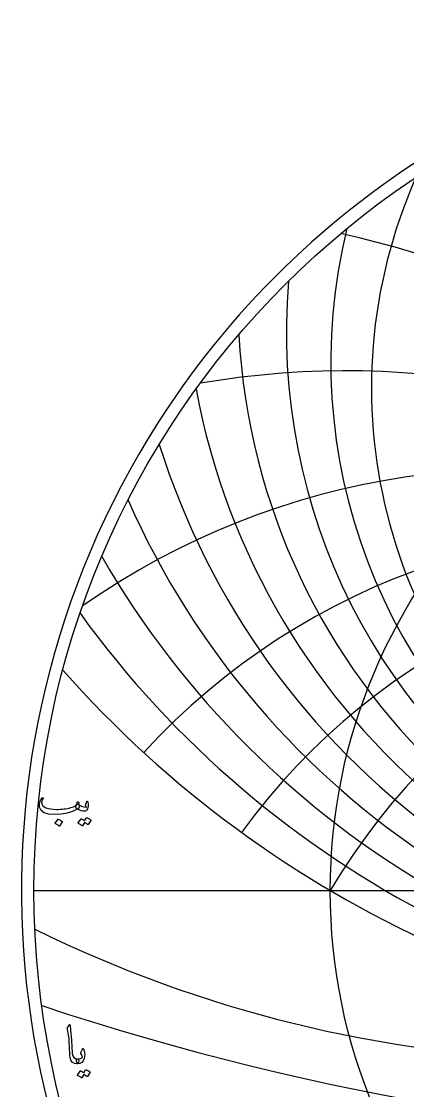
# Model space of a CAD drawing. Header units: millimetres. Extents: x -75 to 75, y -75 to 77.
# Drawn here: x -75.3 to -41.9, y -17.3 to 75.3 of the extents above; entities that cross this region are included whole.
import ezdxf

# ---------------------------------------------------------------- set-up
doc = ezdxf.new("R2010")
doc.units = ezdxf.units.MM
for name, color, linetype in [('CUT_OUTER', 1, 'Continuous'), ('ENGRAVE', 7, 'Continuous'), ('ENGRAVE_FINE', 8, 'Continuous'), ('TEXT', 5, 'Continuous')]:
    doc.layers.add(name, color=color, linetype=linetype)

msp = doc.modelspace()

# ---------------------------------------------------------------- linework, layer by layer
at = {"layer": 'CUT_OUTER'}
for centre, radius, start, end in [((-0.0002, -0.0002), 75.3374, 146.249794, 87.803295), ((-0.0008, 0.0009), 75.3363, 92.195935, 146.250222)]:
    msp.add_arc(centre, radius, start, end, dxfattribs=at)
at = {"layer": 'ENGRAVE'}
msp.add_lwpolyline([(-74.25, 0), (74.25, 0)], dxfattribs=at)
for radius in [74.25, 48.6033]:
    msp.add_circle((0, 0), radius, dxfattribs=at)
for centre, radius, start, end in [((0, 54.6455), 61.2601, 190.550237, 349.449763), ((0, -28.6295), 56.4086, 30.5, 149.5), ((0, -28.6295), 56.4086, 30.5, 149.5), ((0, 82.512), 95.7627, 221.471854, 318.528146), ((-25.5383, 95.3104), 109.9935, 243.757341, 268.591724)]:
    msp.add_arc(centre, radius, start, end, dxfattribs=at)
at = {"layer": 'ENGRAVE_FINE'}
for centre, radius, start, end in [((0, 43.5535), 45.0385, 156.128055, 23.871945), ((0, 45.8046), 48.5645, 166.262722, 13.737278), ((-67.2251, -28.6295), 87.7561, 11.333781, 77.128469), ((-67.2251, -28.6295), 87.7561, 11.333781, 77.128469), ((0, 48.3632), 52.4018, 175.154821, 4.845179), ((0, 51.2862), 56.6091, 183.176945, 356.823055), ((-47.3324, -28.6295), 73.6362, 14.490301, 99.793164), ((-47.3324, -28.6295), 73.6362, 14.490301, 99.793164), ((0, 58.5338), 66.4493, 197.418491, 342.581509), ((-32.5675, -28.6295), 65.135, 17.890355, 125.120897), ((-32.5675, -28.6295), 65.135, 17.890355, 125.120897), ((0, 63.0718), 72.2995, 203.881219, 336.118781), ((-20.531, -28.6295), 60.0287, 21.615289, 137.452318), ((-20.531, -28.6295), 60.0287, 21.615289, 137.452318), ((0, 68.4206), 78.9734, 210.010464, 329.989536), ((-9.9464, -28.6295), 57.2788, 25.771063, 144.001075), ((-9.9464, -28.6295), 57.2788, 25.771063, 144.001075), ((0, 74.7989), 86.6921, 215.860182, 324.139818), ((0, 210.9495), 232.8437, 251.578829, 288.421171)]:
    msp.add_arc(centre, radius, start, end, dxfattribs=at)
at = {"layer": 'TEXT'}
for points in [[(-70.4052, 7.468), (-70.4007, 7.4657), (-70.3965, 7.4633), (-70.3925, 7.461), (-70.3888, 7.4587), (-70.3852, 7.456), (-70.3812, 7.4528), (-70.377, 7.449), (-70.3725, 7.4446), (-70.3347, 7.4001), (-70.3198, 7.3369), (-70.3277, 7.2549), (-70.3584, 7.1542), (-70.3868, 7.093), (-70.4158, 7.0547), (-70.4453, 7.0392), (-70.4755, 7.0465), (-70.4907, 7.0538), (-70.5036, 7.057), (-70.5141, 7.0561), (-70.5223, 7.0512), (-70.9064, 6.841), (-71.3654, 6.6928), (-71.8994, 6.6068), (-72.5083, 6.5828), (-73.0007, 6.6249), (-73.3725, 6.7373), (-73.6236, 6.92), (-73.7542, 7.1729), (-73.7744, 7.2924), (-73.7788, 7.4118), (-73.7674, 7.5313), (-73.7402, 7.6507), (-73.703, 7.7564), (-73.657, 7.8533), (-73.6023, 7.9414), (-73.5388, 8.0207), (-73.5267, 8.0307), (-73.5142, 8.0371), (-73.501, 8.04), (-73.4872, 8.0395), (-73.4743, 8.0339), (-73.4638, 8.0266), (-73.4556, 8.0175), (-73.4498, 8.0067), (-73.4471, 7.9961), (-73.4486, 7.9832), (-73.4541, 7.968), (-73.4638, 7.9505), (-73.5317, 7.8509), (-73.5762, 7.7537), (-73.5973, 7.6589), (-73.595, 7.5664), (-73.4837, 7.3345), (-73.2249, 7.1683), (-72.8186, 7.0676), (-72.2647, 7.0324), (-72.1127, 7.0348), (-71.9609, 7.0418), (-71.8094, 7.0535), (-71.6582, 7.0699), (-71.5081, 7.091), (-71.3602, 7.1167), (-71.2142, 7.1472), (-71.0704, 7.1823), (-70.9307, 7.2221), (-70.8163, 7.2619), (-70.727, 7.3017), (-70.6629, 7.3416), (-70.6381, 7.3626), (-70.6154, 7.3884), (-70.5948, 7.4188), (-70.5762, 7.454), (-70.5588, 7.4932), (-70.5417, 7.5359), (-70.5248, 7.5822), (-70.5083, 7.632), (-70.5018, 7.6472), (-70.4919, 7.6601), (-70.4784, 7.6706), (-70.4614, 7.6788), (-70.4433, 7.6832), (-70.4263, 7.6823), (-70.4105, 7.6762), (-70.3959, 7.6647), (-70.3842, 7.6489), (-70.3771, 7.6296), (-70.3748, 7.6068), (-70.3771, 7.5804)], [(-70.5458, 7.0933), (-70.5967, 7.1416), (-70.623, 7.2022), (-70.6248, 7.2751), (-70.602, 7.3603), (-70.5525, 7.4367), (-70.5071, 7.4832), (-70.4658, 7.4999), (-70.4287, 7.4868), (-70.253, 7.3705), (-70.0774, 7.2889), (-69.9017, 7.2417), (-69.7261, 7.2291), (-69.7199, 7.2303), (-69.7155, 7.2338), (-69.7129, 7.2397), (-69.712, 7.2479), (-69.7164, 7.2634), (-69.7296, 7.2865), (-69.7515, 7.3173), (-69.7823, 7.3556), (-69.7881, 7.3673), (-69.7917, 7.379), (-69.7928, 7.3907), (-69.7917, 7.4024), (-69.6792, 7.7256), (-69.674, 7.7379), (-69.6675, 7.7467), (-69.6599, 7.752), (-69.6511, 7.7537), (-69.6424, 7.7523), (-69.6347, 7.7479), (-69.6283, 7.7406), (-69.623, 7.7303), (-69.5879, 7.6252), (-69.5668, 7.5207), (-69.5598, 7.4168), (-69.5668, 7.3135), (-69.5897, 7.1849), (-69.6207, 7.0804), (-69.6599, 6.9999), (-69.7073, 6.9434), (-69.7434, 6.9124), (-69.7764, 6.8896), (-69.8066, 6.8749), (-69.8338, 6.8685), (-69.9907, 6.865), (-70.1617, 6.9013), (-70.3467, 6.9774), (-70.5458, 7.0933)], [(-72.1804, 6.1659), (-72.1746, 6.1718), (-72.1664, 6.1753), (-72.1558, 6.1764), (-72.143, 6.1753), (-72.0519, 6.1384), (-71.9661, 6.0933), (-71.8856, 6.04), (-71.8104, 5.9786), (-71.8031, 5.9692), (-71.7999, 5.9598), (-71.8007, 5.9504), (-71.8057, 5.9411), (-72.0259, 5.5851), (-72.0341, 5.5766), (-72.0446, 5.5746), (-72.0575, 5.579), (-72.0727, 5.5898), (-72.0859, 5.5992), (-72.1067, 5.6132), (-72.1351, 5.6319), (-72.1711, 5.6554), (-72.2153, 5.6835), (-72.2683, 5.7163), (-72.33, 5.7537), (-72.4006, 5.7959), (-72.4099, 5.8029), (-72.4146, 5.8099), (-72.4146, 5.817), (-72.4099, 5.824)], [(-69.712, 6.2971), (-69.7062, 6.3029), (-69.698, 6.3064), (-69.6874, 6.3076), (-69.6746, 6.3064), (-69.6285, 6.2892), (-69.5838, 6.2701), (-69.5406, 6.2493), (-69.4989, 6.2268), (-69.4584, 6.2022), (-69.4187, 6.1753), (-69.3799, 6.146), (-69.342, 6.1144), (-69.3347, 6.1047), (-69.3315, 6.0945), (-69.3323, 6.0836), (-69.3373, 6.0722), (-69.5621, 5.7163), (-69.5683, 5.7116), (-69.5774, 5.7116), (-69.5894, 5.7163), (-69.6043, 5.7256), (-69.6145, 5.7343), (-69.6312, 5.7461), (-69.6544, 5.7612), (-69.6839, 5.7795), (-69.7202, 5.8013), (-69.7636, 5.8269), (-69.8139, 5.8563), (-69.8713, 5.8896), (-70.0493, 5.6132), (-70.0575, 5.6047), (-70.068, 5.6027), (-70.0809, 5.6071), (-70.0961, 5.6179), (-70.1093, 5.6273), (-70.1301, 5.6413), (-70.1585, 5.66), (-70.1945, 5.6835), (-70.2387, 5.7116), (-70.2917, 5.7444), (-70.3534, 5.7818), (-70.424, 5.824), (-70.4313, 5.831), (-70.4345, 5.838), (-70.4336, 5.8451), (-70.4287, 5.8521), (-70.1992, 6.194), (-70.1933, 6.1999), (-70.1851, 6.2034), (-70.1746, 6.2045), (-70.1617, 6.2034), (-70.1225, 6.1906), (-70.0844, 6.1759), (-70.0475, 6.159), (-70.0118, 6.1401), (-69.9773, 6.1195), (-69.9439, 6.0974), (-69.9117, 6.0738), (-69.8806, 6.0488)], [(-71.1853, -11.6304), (-71.1762, -11.6164), (-71.1677, -11.607), (-71.1598, -11.6023), (-71.1525, -11.6023), (-71.1414, -11.6085), (-71.1314, -11.6269), (-71.1227, -11.6577), (-71.1151, -11.7007), (-71.0764, -12.0505), (-71.0448, -12.374), (-71.0202, -12.6711), (-71.0026, -12.9419), (-70.9914, -13.1735), (-70.981, -13.381), (-70.9715, -13.5646), (-70.9628, -13.7241), (-70.9554, -13.8597), (-70.9494, -13.9712), (-70.9448, -14.0587), (-70.9418, -14.1223), (-70.9002, -14.3125), (-70.8083, -14.4525), (-70.666, -14.5421), (-70.4734, -14.5813), (-70.4198, -14.5953), (-70.3855, -14.6281), (-70.3706, -14.6796), (-70.375, -14.7499), (-70.397, -14.8606), (-70.4207, -14.9396), (-70.4461, -14.987), (-70.4734, -15.0028), (-70.7444, -14.9671), (-70.9441, -14.86), (-71.0723, -14.6814), (-71.1291, -14.4314), (-71.138, -14.3118), (-71.1461, -14.1919), (-71.1533, -14.0718), (-71.1596, -13.9513), (-71.1653, -13.8305), (-71.1707, -13.7095), (-71.1758, -13.5882), (-71.1806, -13.4665), (-71.1894, -13.2345), (-71.2017, -13.0257), (-71.2175, -12.8399), (-71.2368, -12.6773), (-71.2597, -12.5211), (-71.286, -12.3547), (-71.3159, -12.178), (-71.3492, -11.9911), (-71.3536, -11.9574), (-71.3528, -11.9267), (-71.3466, -11.8989), (-71.3352, -11.874)], [(-70.1923, -14.0145), (-70.0612, -13.7241), (-70.0419, -13.6922), (-70.0214, -13.6808), (-69.9997, -13.6899), (-69.9769, -13.7195), (-69.9347, -13.808), (-69.9019, -13.9004), (-69.8785, -13.9965), (-69.8645, -14.0965), (-69.8601, -14.2009), (-69.8656, -14.3102), (-69.8811, -14.4245), (-69.9066, -14.5438), (-69.9842, -14.7446), (-70.1045, -14.8881), (-70.2676, -14.9741), (-70.4734, -15.0028), (-70.4971, -14.9879), (-70.5214, -14.9431), (-70.5463, -14.8685), (-70.5717, -14.764), (-70.579, -14.708), (-70.5776, -14.6621), (-70.5673, -14.6261), (-70.5483, -14.6), (-70.5331, -14.5901), (-70.5155, -14.5836), (-70.4956, -14.5807), (-70.4734, -14.5813), (-70.3437, -14.5772), (-70.231, -14.5508), (-70.1352, -14.5022), (-70.0565, -14.4314), (-70.053, -14.4258), (-70.0518, -14.4185), (-70.053, -14.4094), (-70.0565, -14.3986), (-70.0749, -14.3325), (-70.1022, -14.2651), (-70.1382, -14.1966), (-70.183, -14.127), (-70.1976, -14.1006), (-70.204, -14.0731), (-70.2023, -14.0444), (-70.1923, -14.0145)], [(-69.7755, -15.5321), (-69.7696, -15.5263), (-69.7614, -15.5227), (-69.7509, -15.5216), (-69.738, -15.5227), (-69.6919, -15.54), (-69.6472, -15.559), (-69.6041, -15.5798), (-69.5624, -15.6024), (-69.5218, -15.627), (-69.4821, -15.6539), (-69.4434, -15.6832), (-69.4054, -15.7148), (-69.3981, -15.7244), (-69.3949, -15.7347), (-69.3958, -15.7455), (-69.4008, -15.7569), (-69.6256, -16.1129), (-69.6317, -16.1176), (-69.6408, -16.1176), (-69.6528, -16.1129), (-69.6677, -16.1035), (-69.678, -16.0949), (-69.6947, -16.0831), (-69.7178, -16.068), (-69.7474, -16.0497), (-69.7837, -16.0279), (-69.827, -16.0023), (-69.8773, -15.9728), (-69.9347, -15.9396), (-70.1127, -16.216), (-70.1209, -16.2244), (-70.1314, -16.2265), (-70.1443, -16.2221), (-70.1595, -16.2113), (-70.1727, -16.2019), (-70.1935, -16.1879), (-70.2219, -16.1691), (-70.2579, -16.1457), (-70.3021, -16.1176), (-70.3551, -16.0848), (-70.4169, -16.0473), (-70.4874, -16.0052), (-70.4947, -15.9982), (-70.498, -15.9911), (-70.4971, -15.9841), (-70.4921, -15.9771), (-70.2626, -15.6352), (-70.2567, -15.6293), (-70.2485, -15.6258), (-70.238, -15.6246), (-70.2251, -15.6258), (-70.1859, -15.6385), (-70.1478, -15.6533), (-70.1109, -15.6701), (-70.0752, -15.689), (-70.0407, -15.7097), (-70.0073, -15.7318), (-69.9751, -15.7553), (-69.9441, -15.7804)]]:
    msp.add_lwpolyline(points, close=True, dxfattribs=at)

doc.saveas('drawing.dxf')
